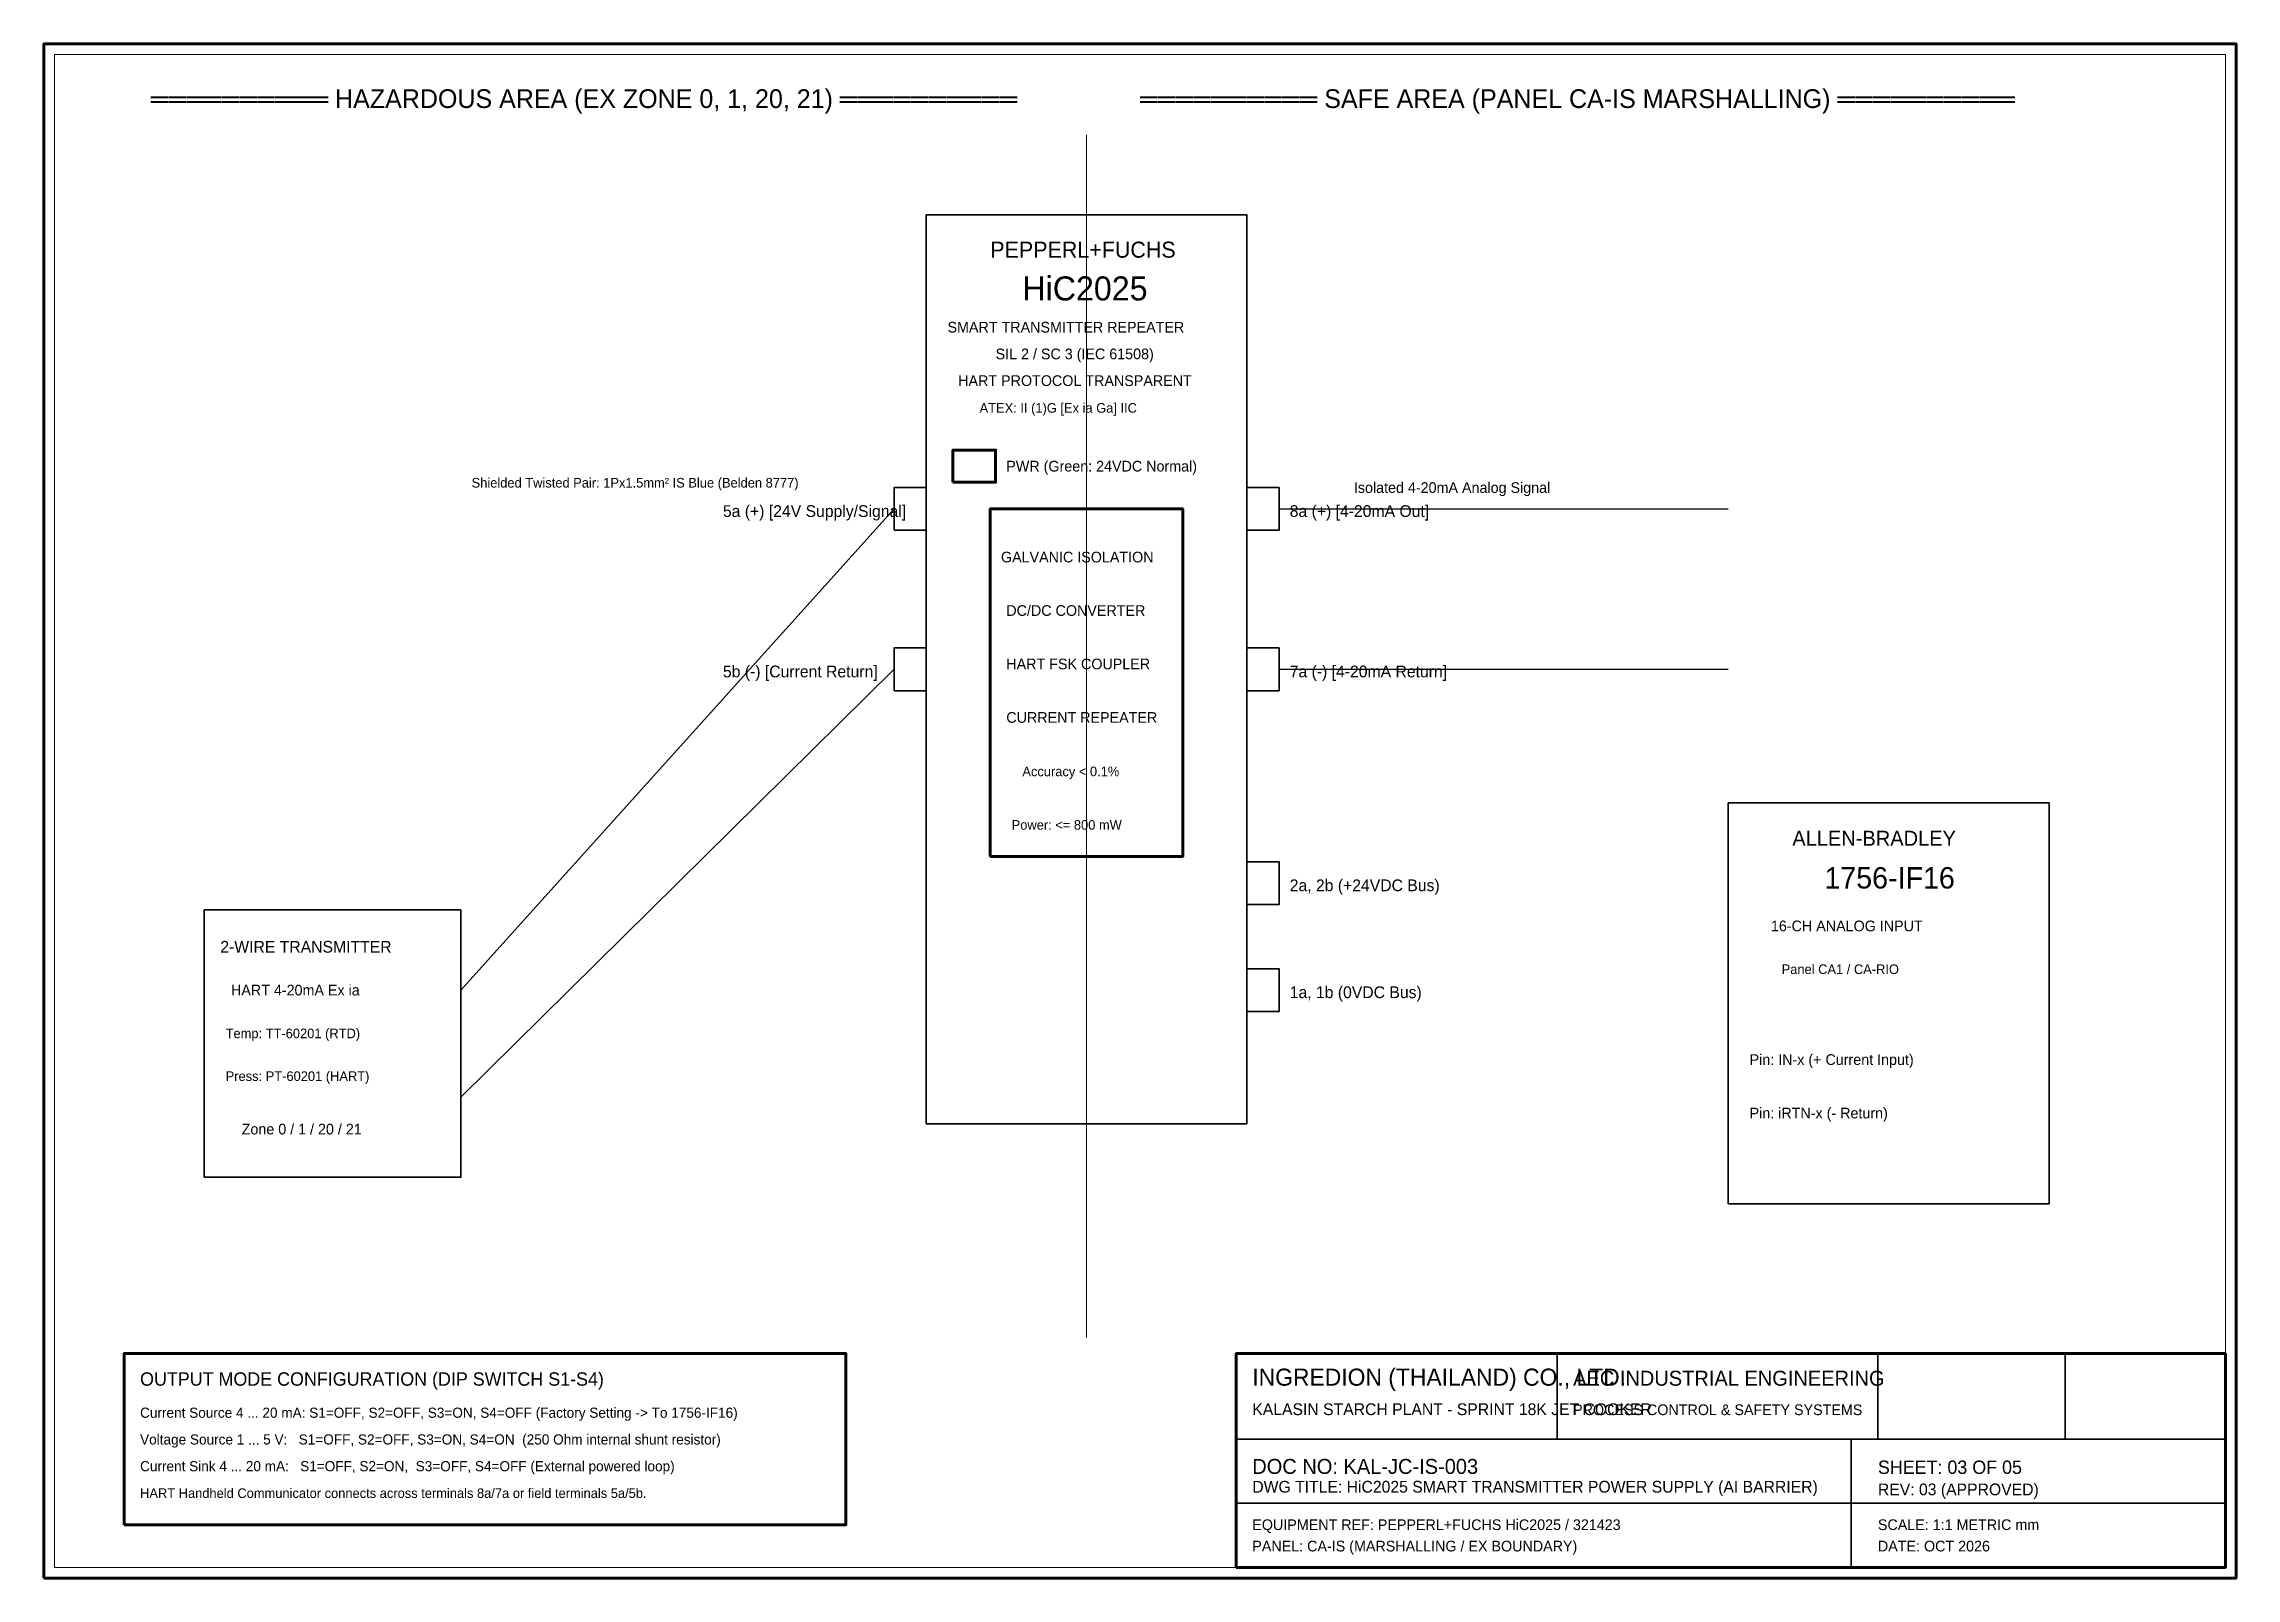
# Model space of a CAD drawing. Header units: millimetres. Extents: x 5 to 415, y 5 to 292.
import ezdxf

# ---------------------------------------------------------------- set-up
doc = ezdxf.new("R2010")
doc.units = ezdxf.units.MM
for name, color, linetype, lineweight in [('0_BORDER', 7, 'Continuous', 70), ('0_TITLE_BLOCK', 4, 'Continuous', 35), ('HAZARDOUS_ZONE', 1, 'Continuous', 18), ('IE-EQUIP', 2, 'Continuous', 35), ('IE-WIRE', 1, 'Continuous', 25), ('IE-WIRE-BLUE', 5, 'Continuous', 25), ('IS_BARRIERS', 140, 'Continuous', 35), ('NOTATIONS', 8, 'Continuous', 18), ('TER-BLACK', 7, 'Continuous', 35), ('TER-BLUE', 5, 'Continuous', 35), ('TEXTS', 7, 'Continuous', 25), ('TEXTS-CYAN', 4, 'Continuous', 25), ('TEXTS-GREEN', 3, 'Continuous', 25), ('TEXTS-YELLOW', 2, 'Continuous', 25)]:
    doc.layers.add(name, color=color, linetype=linetype, lineweight=lineweight)

msp = doc.modelspace()

# ---------------------------------------------------------------- linework, layer by layer
at = {"layer": '0_BORDER'}
for points in [[(5, 5), (415, 5), (415, 292), (5, 292)], [(175, 210), (183, 210), (183, 216), (175, 216)], [(182, 140), (218, 140), (218, 205), (182, 205)], [(20, 15), (155, 15), (155, 47), (20, 47)], [(228, 7), (413, 7), (413, 47), (228, 47)]]:
    msp.add_lwpolyline(points, close=True, dxfattribs=at)
at = {"layer": '0_TITLE_BLOCK'}
for p, q in [((288, 31), (288, 47)), ((348, 31), (348, 47)), ((383, 31), (383, 47)), ((228, 31), (413, 31)), ((343, 7), (343, 31)), ((228, 19), (413, 19))]:
    msp.add_line(p, q, dxfattribs=at)
at = {"layer": 'HAZARDOUS_ZONE', "color": 1}
msp.add_line((200, 50), (200, 275), dxfattribs=at)
at = {"layer": 'IE-EQUIP'}
for points in [[(320, 75), (380, 75), (380, 150), (320, 150)], [(35, 80), (83, 80), (83, 130), (35, 130)]]:
    msp.add_lwpolyline(points, close=True, dxfattribs=at)
at = {"layer": 'IE-WIRE'}
for p, q in [((236, 205), (320, 205)), ((236, 175), (320, 175))]:
    msp.add_line(p, q, dxfattribs=at)
at = {"layer": 'IE-WIRE-BLUE'}
for p, q in [((83, 115), (164, 205)), ((83, 95), (164, 175))]:
    msp.add_line(p, q, dxfattribs=at)
at = {"layer": 'IS_BARRIERS'}
msp.add_lwpolyline([(170, 90), (230, 90), (230, 260), (170, 260)], close=True, dxfattribs=at)
at = {"layer": 'NOTATIONS'}
msp.add_lwpolyline([(7, 7), (413, 7), (413, 290), (7, 290)], close=True, dxfattribs=at)
at = {"layer": 'TER-BLACK'}
for points in [[(230, 201), (236, 201), (236, 209), (230, 209)], [(230, 171), (236, 171), (236, 179), (230, 179)], [(230, 131), (236, 131), (236, 139), (230, 139)], [(230, 111), (236, 111), (236, 119), (230, 119)]]:
    msp.add_lwpolyline(points, close=True, dxfattribs=at)
at = {"layer": 'TER-BLUE'}
for points in [[(164, 201), (170, 201), (170, 209), (164, 209)], [(164, 171), (170, 171), (170, 179), (164, 179)]]:
    msp.add_lwpolyline(points, close=True, dxfattribs=at)

# ---------------------------------------------------------------- texts
at = {"layer": '0_TITLE_BLOCK'}
msp.add_text('INGREDION (THAILAND) CO., LTD.', height=3.2, dxfattribs=at).set_placement((231, 41))
at = {"layer": 'IE-WIRE'}
msp.add_text('2a, 2b (+24VDC Bus)', height=2.2, dxfattribs=at).set_placement((238, 133.5))
at = {"layer": 'NOTATIONS'}
for s, height, p in [('ATEX: II (1)G [Ex ia Ga] IIC', 1.8, (180, 223)), ('GALVANIC ISOLATION', 2, (184, 195)), ('Power: <= 800 mW', 1.8, (186, 145)), ('Panel CA1 / CA-RIO', 1.8, (330, 118)), ('1a, 1b (0VDC Bus)', 2.2, (238, 113.5)), ('Zone 0 / 1 / 20 / 21', 2, (42, 88)), ('PROCESS CONTROL & SAFETY SYSTEMS', 2, (291, 35.5)), ('EQUIPMENT REF: PEPPERL+FUCHS HiC2025 / 321423', 2, (231, 14)), ('SCALE: 1:1 METRIC mm', 2, (348, 14)), ('DATE: OCT 2026', 2, (348, 10))]:
    msp.add_text(s, height=height, dxfattribs=at).set_placement(p)
at = {"layer": 'TEXTS'}
for s, height, p in [('SMART TRANSMITTER REPEATER', 2, (174, 238)), ('Isolated 4-20mA Analog Signal', 2, (250, 208)), ('8a (+) [4-20mA Out]', 2.2, (238, 203.5)), ('7a (-) [4-20mA Return]', 2.2, (238, 173.5)), ('CURRENT REPEATER', 2, (185, 165)), ('16-CH ANALOG INPUT', 2, (328, 126)), ('HART 4-20mA Ex ia', 2, (40, 114)), ('KALASIN STARCH PLANT - SPRINT 18K JET COOKER', 2.2, (231, 35.5)), ('Voltage Source 1 ... 5 V:   S1=OFF, S2=OFF, S3=ON, S4=ON  (250 Ohm internal shunt resistor)', 1.9, (23, 30)), ('Current Sink 4 ... 20 mA:   S1=OFF, S2=ON,  S3=OFF, S4=OFF (External powered loop)', 1.9, (23, 25)), ('SHEET: 03 OF 05', 2.5, (348, 24.5)), ('DWG TITLE: HiC2025 SMART TRANSMITTER POWER SUPPLY (AI BARRIER)', 2.2, (231, 21))]:
    msp.add_text(s, height=height, dxfattribs=at).set_placement(p)
at = {"layer": 'TEXTS-CYAN'}
for s, height, p in [('══════════ SAFE AREA (PANEL CA-IS MARSHALLING) ══════════', 3.5, (210, 280)), ('HiC2025', 4.5, (188, 244)), ('Shielded Twisted Pair: 1Px1.5mm² IS Blue (Belden 8777)', 1.8, (85, 209)), ('DC/DC CONVERTER', 2, (185, 185)), ('1756-IF16', 4, (338, 134)), ('Temp: TT-60201 (RTD)', 1.8, (39, 106)), ('Press: PT-60201 (HART)', 1.8, (39, 98)), ('Pin: iRTN-x (- Return)', 2, (324, 91)), ('AEC INDUSTRIAL ENGINEERING', 2.8, (291, 41)), ('HART Handheld Communicator connects across terminals 8a/7a or field terminals 5a/5b.', 1.8, (23, 20))]:
    msp.add_text(s, height=height, dxfattribs=at).set_placement(p)
at = {"layer": 'TEXTS-GREEN'}
for s, height, p in [('SIL 2 / SC 3 (IEC 61508)', 2, (183, 233)), ('PWR (Green: 24VDC Normal)', 2, (185, 212)), ('Accuracy < 0.1%', 1.8, (188, 155)), ('Pin: IN-x (+ Current Input)', 2, (324, 101)), ('Current Source 4 ... 20 mA: S1=OFF, S2=OFF, S3=ON, S4=OFF (Factory Setting -> To 1756-IF16)', 1.9, (23, 35)), ('REV: 03 (APPROVED)', 2.2, (348, 20.5)), ('PANEL: CA-IS (MARSHALLING / EX BOUNDARY)', 2, (231, 10))]:
    msp.add_text(s, height=height, dxfattribs=at).set_placement(p)
at = {"layer": 'TEXTS-YELLOW'}
for s, height, p in [('══════════ HAZARDOUS AREA (EX ZONE 0, 1, 20, 21) ══════════', 3.5, (25, 280)), ('PEPPERL+FUCHS', 3, (182, 252)), ('HART PROTOCOL TRANSPARENT', 2, (176, 228)), ('5a (+) [24V Supply/Signal]', 2.2, (132, 203.5)), ('HART FSK COUPLER', 2, (185, 175)), ('5b (-) [Current Return]', 2.2, (132, 173.5)), ('ALLEN-BRADLEY', 2.8, (332, 142)), ('2-WIRE TRANSMITTER', 2.2, (38, 122)), ('OUTPUT MODE CONFIGURATION (DIP SWITCH S1-S4)', 2.5, (23, 41)), ('DOC NO: KAL-JC-IS-003', 2.8, (231, 24.5))]:
    msp.add_text(s, height=height, dxfattribs=at).set_placement(p)

doc.saveas('drawing.dxf')
